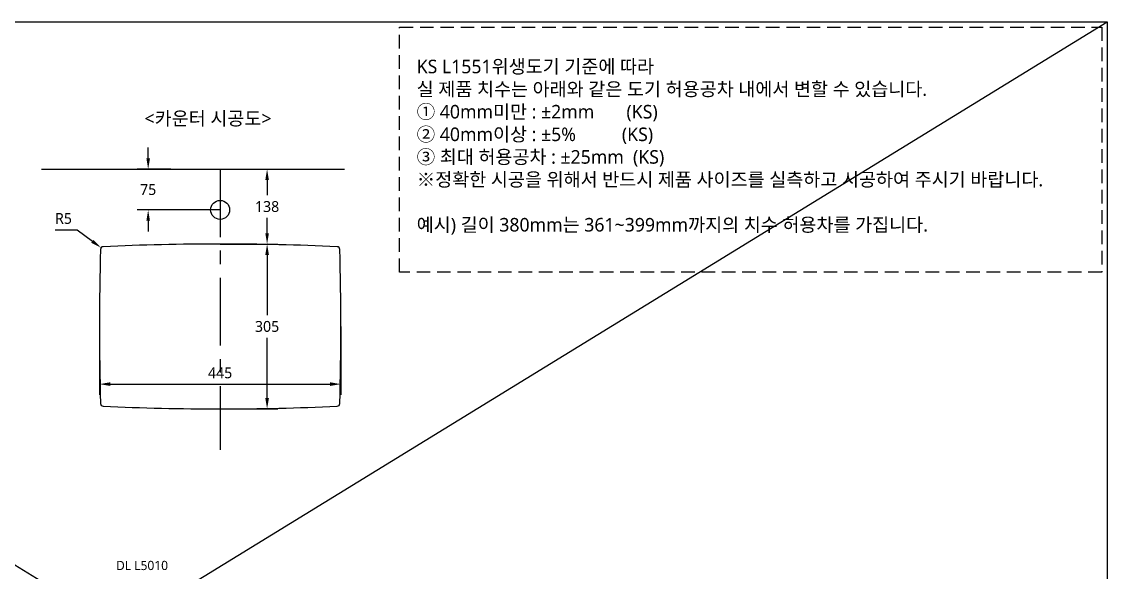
# Model space of a CAD drawing. Extents: x 572 to 8286, y -137 to 2100.
# Drawn here: x 2215 to 4215, y 1085 to 2100 of the extents above; entities that cross this region are included whole.
import ezdxf

# ---------------------------------------------------------------- set-up
doc = ezdxf.new("R2010")
doc.units = 0
doc.header["$LTSCALE"] = 50
doc.header["$MEASUREMENT"] = 0
for name, pattern in [('CENTER', [2, 1.25, -0.25, 0.25, -0.25]), ('DASHED', [0.75, 0.5, -0.25]), ('HIDDEN', [0.375, 0.25, -0.125])]:
    doc.linetypes.add(name, pattern=pattern)
doc.layers.get('0').update_dxf_attribs({"linetype": 'CONTINUOUS'})
doc.layers.get('DEFPOINTS').update_dxf_attribs({"linetype": 'CONTINUOUS'})
for name, color, linetype in [('2', 2, 'HIDDEN'), ('3', 3, 'CONTINUOUS'), ('5', 5, 'CONTINUOUS'), ('7', 7, 'CONTINUOUS'), ('CENTER', 2, 'CENTER'), ('SA-DOOR', 4, 'CONTINUOUS')]:
    doc.layers.add(name, color=color, linetype=linetype)
doc.styles.add('GHS', font='romans', dxfattribs={"bigfont": 'ghs'})
doc.styles.add('ROMANS', font='romans')
doc.styles.get("Standard").update_dxf_attribs({"font": 'NanumGothic.ttf'})
doc.dimstyles.get("Standard").update_dxf_attribs({"dimtxt": 2.5, "dimasz": 2, "dimexe": 2, "dimexo": 1, "dimgap": 2, "dimtad": 1, "dimdec": 0, "dimlfac": 10, "dimrnd": 1, "dimzin": 0, "dimdsep": 46, "dimtxsty": 'Standard', "dimcen": 0, "dimclrd": 7, "dimclre": 7, "dimclrt": 2, "dimadec": 0, "dimazin": 0, "dimtfac": 1, "dimtdec": 0, "dimtofl": 0, "dimtmove": 0, "dimatfit": 3, "dimfxl": 0, "dimtolj": 1, "dimtzin": 0, "dimarcsym": 0})

# ---------------------------------------------------------------- blocks, each defined once
blk = doc.blocks.new('*D21')
at = {"color": 3, "lineweight": -2}
for p, q in [((2448, 1848), (2448, 1868)), ((2489.8, 1828), (2428, 1828)), ((2580.6, 1753), (2428, 1753)), ((2448, 1733), (2448, 1713))]:
    blk.add_line(p, q, dxfattribs=at)
at = {"color": 3}
for points in [[(2444.7, 1848), (2451.3, 1848), (2448, 1828)], [(2444.7, 1733), (2451.3, 1733), (2448, 1753)]]:
    blk.add_solid(points, dxfattribs=at)
at = {"layer": 'DEFPOINTS', "color": 0}
for p in [(2448, 1828), (2489.8, 1828), (2580.6, 1753)]:
    blk.add_point(p, dxfattribs=at)
at = {"color": 2, "insert": (2448, 1790.5), "char_height": 20, "attachment_point": 5}
blk.add_mtext('\\A1;75', dxfattribs=at)
blk = doc.blocks.new('*D10')
at = {"color": 3, "lineweight": -2}
for p, q in [((2358.1, 1538.1), (2358.1, 1411.8)), ((2803.1, 1538.1), (2803.1, 1411.8)), ((2378.1, 1431.8), (2783.1, 1431.8))]:
    blk.add_line(p, q, dxfattribs=at)
at = {"color": 3}
for points in [[(2378.1, 1435.2), (2378.1, 1428.5), (2358.1, 1431.8)], [(2783.1, 1435.2), (2783.1, 1428.5), (2803.1, 1431.8)]]:
    blk.add_solid(points, dxfattribs=at)
at = {"layer": 'DEFPOINTS', "color": 0}
for p in [(2358.1, 1538.1), (2803.1, 1538.1), (2803.1, 1431.8)]:
    blk.add_point(p, dxfattribs=at)
at = {"color": 2, "insert": (2580.6, 1452.6), "char_height": 20, "attachment_point": 5}
blk.add_mtext('\\A1;445', dxfattribs=at)
blk = doc.blocks.new('*D11')
at = {"color": 3, "lineweight": -2}
for p, q in [((2580.6, 1690.1), (2687.1, 1690.1)), ((2667.1, 1670.1), (2667.1, 1559)), ((2667.1, 1406.1), (2667.1, 1517.2)), ((2580.6, 1386.1), (2687.1, 1386.1))]:
    blk.add_line(p, q, dxfattribs=at)
at = {"color": 3}
for points in [[(2663.8, 1670.1), (2670.5, 1670.1), (2667.1, 1690.1)], [(2663.8, 1406.1), (2670.5, 1406.1), (2667.1, 1386.1)]]:
    blk.add_solid(points, dxfattribs=at)
at = {"layer": 'DEFPOINTS', "color": 0}
for p in [(2580.6, 1690.1), (2580.6, 1386.1), (2667.1, 1386.1)]:
    blk.add_point(p, dxfattribs=at)
at = {"color": 2, "insert": (2667.1, 1538.1), "char_height": 20, "attachment_point": 5}
blk.add_mtext('\\A1;305', dxfattribs=at)
blk = doc.blocks.new('*D7')
at = {"color": 3, "lineweight": -2}
for p, q in [((2530.6, 1828), (2687.1, 1828)), ((2667.1, 1808), (2667.1, 1780)), ((2667.1, 1710.1), (2667.1, 1738.2)), ((2580.6, 1690.1), (2687.1, 1690.1))]:
    blk.add_line(p, q, dxfattribs=at)
at = {"color": 3}
for points in [[(2663.8, 1808), (2670.5, 1808), (2667.1, 1828)], [(2663.8, 1710.1), (2670.5, 1710.1), (2667.1, 1690.1)]]:
    blk.add_solid(points, dxfattribs=at)
at = {"layer": 'DEFPOINTS', "color": 0}
for p in [(2530.6, 1828), (2667.1, 1828), (2580.6, 1690.1)]:
    blk.add_point(p, dxfattribs=at)
at = {"color": 2, "insert": (2667.1, 1759.1), "char_height": 20, "attachment_point": 5}
blk.add_mtext('\\A1;138', dxfattribs=at)
blk = doc.blocks.new('*D28')
at = {"color": 3, "lineweight": -2}
for p, q in [((2276.9, 1716.4), (2317, 1716.4)), ((2317, 1716.4), (2345.2, 1695.2))]:
    blk.add_line(p, q, dxfattribs=at)
at = {"color": 3}
blk.add_solid([(2347.2, 1697.9), (2343.2, 1692.5), (2361.1, 1683.2)], dxfattribs=at)
at = {"layer": 'DEFPOINTS', "color": 0}
for p in [(2361.1, 1683.2), (2365.1, 1680.1)]:
    blk.add_point(p, dxfattribs=at)
at = {"color": 2, "insert": (2292, 1737.2), "char_height": 20, "attachment_point": 5}
blk.add_mtext('\\A1;R5', dxfattribs=at)

msp = doc.modelspace()

# ---------------------------------------------------------------- linework, layer by layer
for p, q in [((571.83398, -137.42071), (4215.24041, 2100)), ((571.83398, 2100), (4215.24041, -137.42071))]:
    msp.add_line(p, q)
for centre, radius, start, end in [((7405.12886, 1538.14283), 5047, 178.38614109, 181.61385891), ((2365.12886, 1680.14283), 5, 92.63989139, 178.38614109), ((2580.62906, -2961.39053), 4651.53337, 90.00000246, 92.65823786), ((2580.62866, -2961.39053), 4651.53337, 87.34176214, 89.99999754), ((2796.12886, 1680.14283), 5, 1.61385891, 87.36010861), ((-2243.87114, 1538.14283), 5047, 358.38614109, 1.61385891), ((2365.12886, 1396.14283), 5, 181.61385891, 267.36010861), ((2580.62906, 6037.6762), 4651.53337, 267.34176214, 269.99999754), ((2580.62866, 6037.6762), 4651.53337, 270.00000246, 272.65823786), ((2796.12886, 1396.14283), 5, 272.63989139, 358.38614109)]:
    msp.add_arc(centre, radius, start, end)
at = {"layer": '3', "linetype": 'DASHED'}
msp.add_lwpolyline([(2911.36385, 2090), (4205.24041, 2090), (4205.24041, 1638.15344), (2911.36385, 1638.15344)], close=True, dxfattribs=at)
at = {"layer": '5'}
msp.add_line((2251.41606, 1828.03947), (2809.84166, 1828.03947), dxfattribs=at)
at = {"layer": '7'}
msp.add_circle((2580.62886, 1753.03947), 17.5, dxfattribs=at)
at = {"layer": 'CENTER', "color": 1, "linetype": 'CENTER', "ltscale": 2}
msp.add_line((2580.62886, 1828.03947), (2580.62886, 1310.53947), dxfattribs=at)
at = {"layer": 'SA-DOOR', "color": 7}
msp.add_lwpolyline([(571.83398, 2100), (4215.24041, 2100), (4215.24041, -137.42071), (571.83398, -137.42071)], close=True, dxfattribs=at)

# ---------------------------------------------------------------- texts
at = {"color": 2, "attachment_point": 1, "style": 'GHS'}
for s, width, insert, char_height in [('{\\fNanumGothic|b0|i0|c129|p50;<카운터 시공도>}', 310.7575279, (2441.32328, 1934.16108), 25), ('{\\fNanumGothic|b0|i0|c129|p50;DL L5010}', 155.8345136, (2388.81275, 1106.05644), 17)]:
    msp.add_mtext_dynamic_manual_height_columns(s, width=width, gutter_width=13.505, heights=[0], dxfattribs=dict(at, insert=insert, char_height=char_height))
at = {"layer": '2', "color": 7, "insert": (2942.74041, 1868.78309), "char_height": 25, "attachment_point": 4, "style": 'ROMANS'}
msp.add_mtext('{\\fNanumGothic|b0|i0|c0|p50;KS L1551\\fNanumGothic|b0|i0|c129|p50;위생도기 기준에 따라 \\P실 제품 치수는 아래와 같은 도기 허용공차 내에서 변할 수 있습니다. \\fNanumGothic|b0|i0|c0|p50;\\P\\fNanumGothic|b0|i0|c129|p50;① \\fNanumGothic|b0|i0|c0|p50;40mm\\fNanumGothic|b0|i0|c129|p50;미만 : ±2mm       (KS)\\fNanumGothic|b0|i0|c0|p50; \\P\\fNanumGothic|b0|i0|c129|p50;② \\fNanumGothic|b0|i0|c0|p50;40mm\\fNanumGothic|b0|i0|c129|p50;이상 : ±5%          (KS)\\fNanumGothic|b0|i0|c0|p50;\\P\\fNanumGothic|b0|i0|c129|p50;③ 최대 허용공차 : ±25mm  (KS)\\fNanumGothic|b0|i0|c0|p50;\\P※\\fNanumGothic|b0|i0|c129|p50;정확한 시공을 위해서 반드시 제품 사이즈를 실측하고 시공하여 주시기 바랍니다\\fNanumGothic|b0|i0|c0|p50;.\\P\\P\\fNanumGothic|b0|i0|c129|p50;예시\\fNanumGothic|b0|i0|c0|p50;) \\fNanumGothic|b0|i0|c129|p50;길이 3\\fNanumGothic|b0|i0|c0|p50;80mm\\fNanumGothic|b0|i0|c129|p50;는 361\\fNanumGothic|b0|i0|c0|p50;~\\fNanumGothic|b0|i0|c129|p50;399\\fNanumGothic|b0|i0|c0|p50;mm\\fNanumGothic|b0|i0|c129|p50;까지의 치수 허용차를 가집니다\\fNanumGothic|b0|i0|c0|p50;.}', dxfattribs=at)

# ---------------------------------------------------------------- dimensions: what is measured, and where the dimension line sits
dim = msp.add_linear_dim(base=(2447.98744, 1828.03947), p1=(2580.62886, 1753.03947), p2=(2489.79509, 1828.03947), angle=90, dimstyle='Standard', override={"dimtxt": 20, "dimasz": 20, "dimexe": 20, "dimexo": 0, "dimgap": 10, "dimtih": 1, "dimtoh": 1, "dimdec": 4, "dimlfac": 1, "dimzin": 8, "dimclrd": 3, "dimclre": 3, "dimtdec": 4, "dimarcsym": 1})
dim.commit()
dim.dimension.update_dxf_attribs({"geometry": '*D21', "text_midpoint": (2447.98744, 1790.53947), "dimtype": 160})
dim = msp.add_linear_dim(base=(2667.12472, 1828.03947), p1=(2580.62886, 1690.14283), p2=(2530.62886, 1828.03947), angle=90, dimstyle='Standard', override={"dimtxt": 20, "dimasz": 20, "dimexe": 20, "dimexo": 0, "dimgap": 10, "dimtih": 1, "dimtoh": 1, "dimdec": 4, "dimlfac": 1, "dimzin": 8, "dimclrd": 3, "dimclre": 3, "dimtdec": 4, "dimarcsym": 1})
dim.commit()
dim.dimension.update_dxf_attribs({"geometry": '*D7', "text_midpoint": (2667.12472, 1759.09115)})
dim = msp.add_radius_dim(center=(2365.12886, 1680.14283), mpoint=(2361.13749, 1683.15431), dimstyle='Standard', override={"dimtxt": 20, "dimasz": 20, "dimexe": 20, "dimexo": 0, "dimgap": 10, "dimtih": 1, "dimtoh": 1, "dimdec": 4, "dimlfac": 1, "dimzin": 8, "dimclrd": 3, "dimclre": 3, "dimtdec": 4, "dimarcsym": 1})
dim.commit()
dim.dimension.update_dxf_attribs({"geometry": '*D28', "text_midpoint": (2291.97031, 1716.44051), "dimtype": 164})
dim = msp.add_linear_dim(base=(2667.12472, 1386.14283), p1=(2580.62886, 1690.14283), p2=(2580.62886, 1386.14283), angle=90, text='305', dimstyle='Standard', override={"dimtxt": 20, "dimasz": 20, "dimexe": 20, "dimexo": 0, "dimgap": 10, "dimtih": 1, "dimtoh": 1, "dimdec": 4, "dimlfac": 1, "dimzin": 8, "dimclrd": 3, "dimclre": 3, "dimtdec": 4, "dimarcsym": 1})
dim.commit()
dim.dimension.update_dxf_attribs({"geometry": '*D11', "text_midpoint": (2667.12472, 1538.14283)})
dim = msp.add_linear_dim(base=(2803.12886, 1431.848), p1=(2358.12886, 1538.14283), p2=(2803.12886, 1538.14283), text='445', dimstyle='Standard', override={"dimtxt": 20, "dimasz": 20, "dimexe": 20, "dimexo": 0, "dimgap": 10, "dimdec": 4, "dimlfac": 1, "dimzin": 8, "dimclrd": 3, "dimclre": 3, "dimtdec": 4, "dimarcsym": 1})
dim.commit()
dim.dimension.update_dxf_attribs({"geometry": '*D10', "text_midpoint": (2580.62886, 1452.62053)})

doc.saveas('drawing.dxf')
